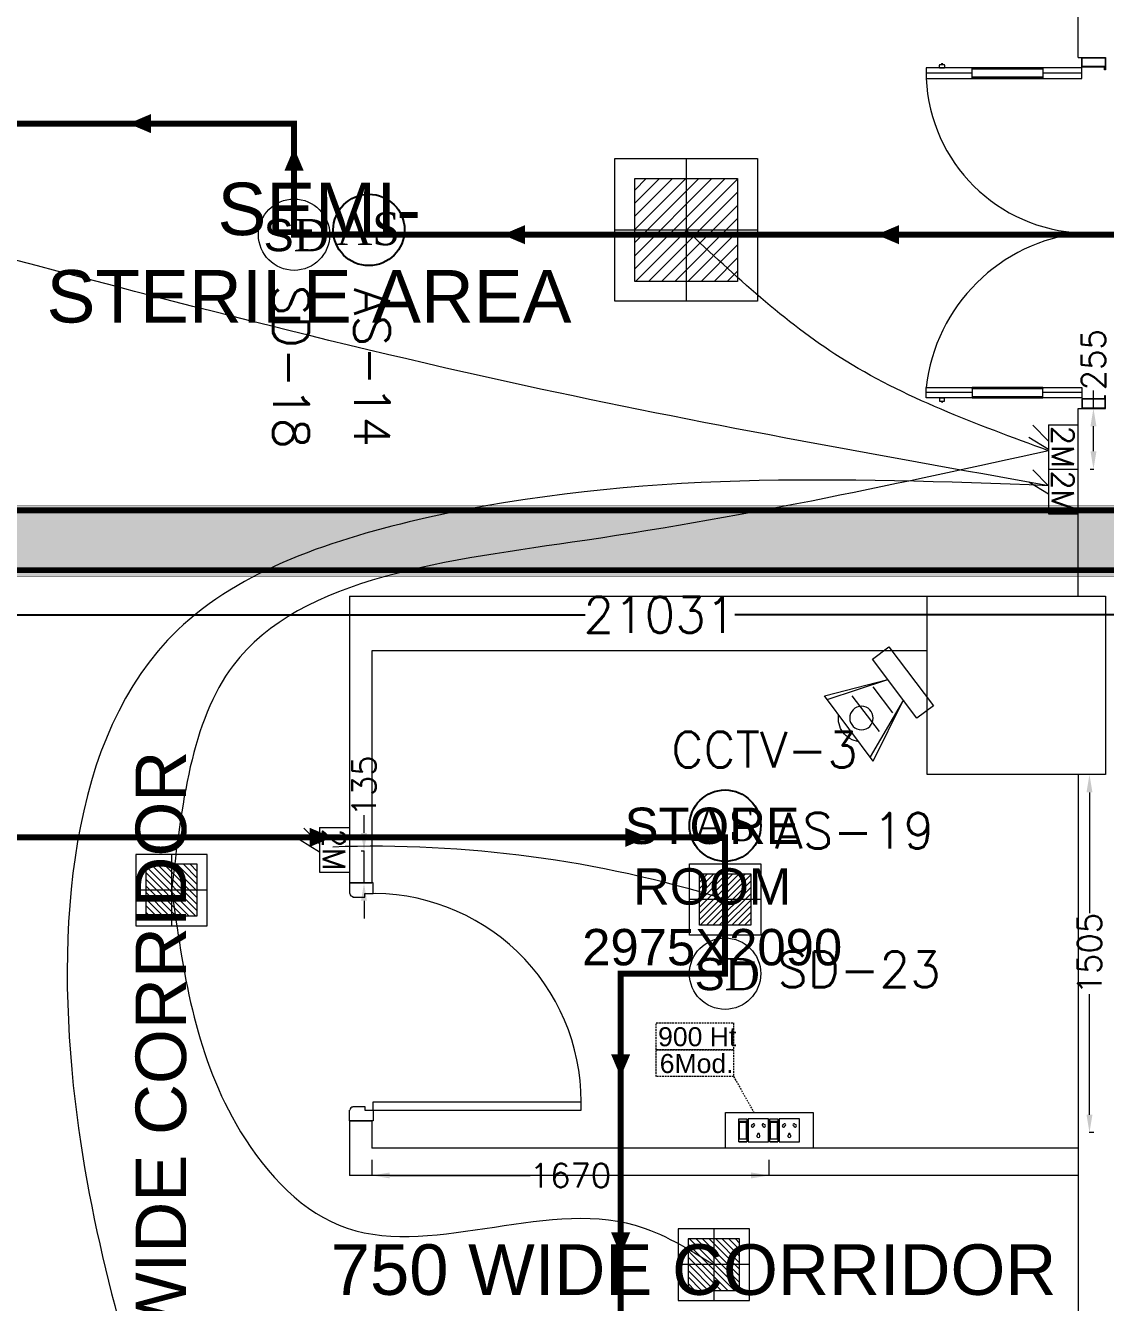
# Model space of a CAD drawing. Extents: x 3505867 to 4040009, y -660366 to -590408.
# Drawn here: x 3523697 to 3528238, y -609247 to -603879 of the extents above; entities that cross this region are included whole.
import ezdxf
from ezdxf.enums import TextEntityAlignment as Align

# ---------------------------------------------------------------- set-up
doc = ezdxf.new("R2010")
doc.units = 0
doc.header["$LTSCALE"] = 6
doc.header["$MEASUREMENT"] = 0
for name, pattern in [('1', [0]), ('CONTINIOUS', [0]), ('CONTINU', [0]), ('DASHED2', [0.375, 0.25, -0.125])]:
    doc.linetypes.add(name, pattern=pattern)
doc.layers.get('0').update_dxf_attribs({"linetype": 'CONTINUOUS', "lineweight": 0})
doc.layers.get('Defpoints').update_dxf_attribs({"linetype": 'CONTINUOUS', "lineweight": 0})
for name, color, linetype, lineweight in [('24W RAW POWER', 1, 'CONTINUOUS', 0), ('24W UPS POWER LIGHT', 5, 'CONTINUOUS', 0), ('COL', 5, 'CONTINUOUS', 0), ('DIM', 7, 'CONTINUOUS', 0), ('DOOR', 44, 'CONTINUOUS', 0), ('Double Leaf Door', 4, 'CONTINUOUS', 0), ('ELE 36W EMERGENCY LIGHT', 5, 'CONTINUOUS', 0), ('ELE- DBS', 1, 'CONTINUOUS', 0), ('ELE-24W EMERGENCY  LED LIGHT', 5, 'CONTINUOUS', 0), ('ELE-24W LED LIGHT', 1, 'CONTINUOUS', 0), ('ELE-2M RAW P.SB', 40, 'CONTINUOUS', 0), ('ELE-2M UPS P.SB', 3, 'CONTINUOUS', 0), ('ELE-36W EMERGENCY  LED LIGHT', 7, 'CONTINUOUS', 0), ('ELE-CABLE TRAY', 31, 'CONTINUOUS', 0), ('ELE-GIEARTHING', 5, 'CONTINUOUS', 0), ('ELE. 2N0S OF 6-16 UPS SOCKETS', 191, 'CONTINUOUS', 0), ('ELE. DB', 1, 'CONTINUOUS', 0), ('FA-ABOVE SMOKE DETECTOR', 6, 'CONTINUOUS', 25), ('FA-BELOW SMOKE DERECTOR', 1, 'CONTINUOUS', 0), ('FA-FIRE TEXT', 7, 'CONTINUOUS', 0), ('LV.CC CEMARA', 66, 'CONTINUOUS', 0), ('TEXT', 5, 'CONTINUOUS', 0), ('WALL', 10, 'CONTINUOUS', 0)]:
    doc.layers.add(name, color=color, linetype=linetype, lineweight=lineweight)
doc.layers.add('CFT_LOOPING', color=7, linetype='1', lineweight=0, true_color=0xd6d600)
doc.layers.add('ELE-LIGHTING WIRING', color=7, linetype='CONTINUOUS', lineweight=0, true_color=0x63d7b6)
doc.layers.add('FA-LOOPING', color=200, linetype='CONTINUOUS')
doc.styles.add('ARIAL', font='arial.ttf')
doc.styles.add('PDF Times New Roman', font='times.ttf')
doc.styles.add('ROMANS', font='romans.shx')
doc.styles.get("Standard").update_dxf_attribs({"font": 'SIMPLEX'})
doc.styles.add('T 1-25', font='segoeui.ttf', dxfattribs={"width": 0.8, "height": 50})
doc.dimstyles.new('AEPL1', dxfattribs={"dimtxt": 100, "dimasz": 75, "dimexe": 1.25, "dimexo": 50, "dimtad": 0, "dimdec": 0, "dimtxsty": 'ROMANS', "dimcen": 2.5, "dimclrd": 7, "dimclre": 7, "dimadec": 0, "dimazin": 0, "dimtfac": 1, "dimtdec": 0, "dimtmove": 0, "dimatfit": 3, "dimfxl": 1, "dimlwd": 0, "dimlwe": 0, "dimarcsym": 0})
doc.dimstyles.new('D 1-25', dxfattribs={"dimtxt": 50, "dimasz": 12.5, "dimexe": 0, "dimexo": 10, "dimgap": 0, "dimtad": 0, "dimdec": 0, "dimzin": 0, "dimdsep": 46, "dimtxsty": 'T 1-25', "dimblk": 'ARCHTICK', "dimcen": 5, "dimclrd": 256, "dimclre": 256, "dimclrt": 256, "dimadec": 0, "dimazin": 0, "dimtfac": 50, "dimtdec": 0, "dimtmove": 1, "dimatfit": 2, "dimfxl": 1, "dimtolj": 1, "dimtzin": 0, "dimarcsym": 0})

# ---------------------------------------------------------------- blocks, each defined once
blk = doc.blocks.new('1800x80')
at = {"layer": 'Double Leaf Door'}
for points in [[(101770.4, -25417.9), (101775.3, -25417.9), (101775.3, -25121.4), (101770.4, -25121.4)], [(101814, -25121.4), (101809.1, -25121.4), (101809.1, -25417.9), (101814, -25417.9)], [(103113.4, -25121.4), (103118.4, -25121.4), (103118.4, -25417.9), (103113.4, -25417.9)], [(103157.1, -25417.9), (103152.1, -25417.9), (103152.1, -25121.4), (103157.1, -25121.4)]]:
    blk.add_hatch(color=6, dxfattribs=at).paths.add_polyline_path(points)
at = {"layer": 'Double Leaf Door', "color": 8}
for p, q in [((101770.4, -25581.8), (101770.4, -24927.6)), ((101770.4, -24927.6), (101814, -24927.6)), ((101792.2, -25121.4), (101792.2, -24927.6)), ((101814, -24927.6), (101814, -25581.8)), ((103157.1, -24927.6), (103113.4, -24927.6)), ((103113.4, -24927.6), (103113.4, -25581.8)), ((103135.3, -25121.4), (103135.3, -24927.6)), ((103157.1, -25581.8), (103157.1, -24927.6)), ((101756, -24985.1), (101756, -25003.1)), ((101770.4, -24983.1), (101758, -24983.1)), ((101758, -25005), (101770.4, -25005)), ((101770.4, -24983.1), (101770.4, -25005)), ((103157.1, -24983.1), (103169.5, -24983.1)), ((103157.1, -24983.1), (103157.1, -25005)), ((103169.5, -25005), (103157.1, -25005)), ((103171.5, -24985.1), (103171.5, -25003.1)), ((101792.2, -25581.8), (101792.2, -25417.9)), ((103135.3, -25581.8), (103135.3, -25417.9)), ((101726.2, -25581.8), (101726.2, -25681.8)), ((101766.4, -25581.8), (101726.2, -25581.8)), ((101728.2, -25583.8), (101728.2, -25679.8)), ((101764.4, -25583.8), (101728.2, -25583.8)), ((101764.4, -25678.9), (101764.4, -25583.8)), ((101766.4, -25676.9), (101766.4, -25581.8)), ((101814, -25581.8), (101770.4, -25581.8)), ((103113.4, -25581.8), (103157.1, -25581.8)), ((103161.1, -25676.9), (103161.1, -25581.8)), ((103161.1, -25581.8), (103201.2, -25581.8)), ((103163, -25678.9), (103163, -25583.8)), ((103163, -25583.8), (103199.3, -25583.8)), ((103199.3, -25583.8), (103199.3, -25679.8)), ((103201.2, -25581.8), (103201.2, -25681.8)), ((101726.2, -25681.8), (101766.4, -25681.8)), ((101728.2, -25679.8), (101766.4, -25679.8)), ((101776.3, -25678.9), (101764.4, -25678.9)), ((101778.3, -25676.9), (101766.4, -25676.9)), ((101766.4, -25679.8), (101776.3, -25679.8)), ((101766.4, -25681.8), (101778.3, -25681.8)), ((101776.3, -25679.8), (101776.3, -25678.9)), ((101778.3, -25681.8), (101778.3, -25676.9)), ((103149.1, -25681.8), (103149.1, -25676.9)), ((103149.1, -25676.9), (103161.1, -25676.9)), ((103161.1, -25681.8), (103149.1, -25681.8)), ((103151.1, -25679.8), (103151.1, -25678.9)), ((103151.1, -25678.9), (103163, -25678.9)), ((103161.1, -25679.8), (103151.1, -25679.8)), ((103199.3, -25679.8), (103161.1, -25679.8)), ((103201.2, -25681.8), (103161.1, -25681.8))]:
    blk.add_line(p, q, dxfattribs=at)
at = {"layer": 'Double Leaf Door', "color": 6}
for p, q in [((101814, -25121.4), (101770.4, -25121.4)), ((101770.4, -25121.4), (101770.4, -25417.9)), ((101775.3, -25417.9), (101775.3, -25121.4)), ((101809.1, -25417.9), (101809.1, -25121.4)), ((101814, -25417.9), (101814, -25121.4)), ((103113.4, -25417.9), (103113.4, -25121.4)), ((103113.4, -25121.4), (103157.1, -25121.4)), ((103118.4, -25417.9), (103118.4, -25121.4)), ((103152.1, -25417.9), (103152.1, -25121.4)), ((103157.1, -25121.4), (103157.1, -25417.9)), ((101770.4, -25417.9), (101814, -25417.9)), ((103157.1, -25417.9), (103113.4, -25417.9))]:
    blk.add_line(p, q, dxfattribs=at)
at = {"layer": 'Double Leaf Door', "color": 6, "ltscale": 100}
for p, q in [((101809.1, -25121.4), (101809.1, -25417.9)), ((103118.4, -25121.4), (103118.4, -25417.9))]:
    blk.add_line(p, q, dxfattribs=at)
at = {"layer": 'Double Leaf Door', "color": 6}
for points in [[(101770.4, -25121.4), (101770.4, -25417.9), (101775.3, -25417.9), (101775.3, -25121.4), (101770.4, -25121.4)], [(101814, -25121.4), (101814, -25417.9), (101809.1, -25417.9), (101809.1, -25121.4), (101814, -25121.4)], [(103113.4, -25121.4), (103113.4, -25417.9), (103118.4, -25417.9), (103118.4, -25121.4), (103113.4, -25121.4)], [(103157.1, -25121.4), (103157.1, -25417.9), (103152.1, -25417.9), (103152.1, -25121.4), (103157.1, -25121.4)]]:
    blk.add_lwpolyline(points, dxfattribs=at)
at = {"layer": 'Double Leaf Door', "ltscale": 5000}
for points in [[(101770.4, -25121.4), (101770.4, -25417.9), (101775.3, -25417.9), (101775.3, -25121.4), (101770.4, -25121.4)], [(103157.1, -25121.4), (103157.1, -25417.9), (103152.1, -25417.9), (103152.1, -25121.4), (103157.1, -25121.4)]]:
    blk.add_lwpolyline(points, dxfattribs=at)
at = {"layer": 'Double Leaf Door', "color": 8}
for centre, radius, start, end in [((101731.8, -25658.9), 736, 6.0142, 83.5863), ((103143.1, -25606.8), 679.9, 92.5046, 177.8949), ((101756, -24994.1), 3.72, 90, 270), ((101758, -24985.1), 1.98, 90, 180), ((101758, -25003.1), 1.98, 180, 270), ((103169.5, -24985.1), 1.98, 0, 90), ((103169.5, -25003.1), 1.98, 270, 0), ((103171.5, -24994.1), 3.72, 270, 90)]:
    blk.add_arc(centre, radius, start, end, dxfattribs=at)
blk = doc.blocks.new('A$C19B8274B')
at = {"layer": 'DOOR'}
for p, q in [((-45, 925), (-80, 925)), ((-80, 50), (-80, 925)), ((-45, 50), (-45, 925)), ((-45, 50), (-80, 50)), ((-955, -50), (-955, -47.5)), ((-940, -35), (-942.5, -35)), ((-60, -35), (-57.5, -35)), ((-45, -50), (-45, -47.5))]:
    blk.add_line(p, q, dxfattribs=at)
for points in [[(-940, 15), (-955, 15), (-955, 50), (-1000, 50), (-1000, -50), (-955, -50)], [(-940, -35), (-940, 15)], [(-60, 15), (-45, 15), (-45, 50), (0, 50), (0, -50), (-45, -50)], [(-60, -35), (-60, 15)]]:
    blk.add_lwpolyline(points, dxfattribs=at)
at = {"layer": 'DOOR', "color": 145}
blk.add_arc((-80, 50), 875, 90, 182.2924, dxfattribs=at)
at = {"layer": 'DOOR'}
for centre, start, end in [((-955, -35), 270, 0), ((-45, -35), 180, 270)]:
    blk.add_arc(centre, 12.5, start, end, dxfattribs=at)
blk = doc.blocks.new('CIVIL IVF')
at = {"layer": 'COL', "color": 8}
blk.add_lwpolyline([(-16305, 7660.2), (-15555, 7660.2), (-15555, 6910.2), (-16305, 6910.2)], close=True, dxfattribs=at)
at = {"layer": 'WALL', "color": 8, "linetype": 'ByBlock'}
for p, q in [((-15670, 9925.2), (-15670, 10700.2)), ((-15670, 7660.2), (-15670, 8450.2)), ((-18735, 7660.2), (-16305, 7660.2)), ((-16305, 7430.2), (-18640, 7430.2)), ((-15670, 6910.2), (-15670, 2955.2)), ((-18735, 6455.2), (-18640, 6455.2)), ((-18735, 5455.2), (-18735, 5225.2)), ((-18735, 5455.2), (-18640, 5455.2)), ((-18640, 5455.2), (-18640, 5340.2)), ((-15670, 5340.2), (-18640, 5340.2)), ((-15670, 5225.2), (-18735, 5225.2))]:
    blk.add_line(p, q, dxfattribs=at)
at = {"layer": 'WALL', "color": 8, "lineweight": 0}
for p, q in [((-15670, 9925.2), (-15555, 9925.2)), ((-15670, 8450.2), (-15555, 8450.2)), ((-18735, 7660.2), (-18735, 6455.2)), ((-18640, 7430.2), (-18640, 6455.2))]:
    blk.add_line(p, q, dxfattribs=at)
at = {"layer": 'DOOR', "color": 8, "linetype": 'Continuous', "rotation": 270}
blk.add_blockref('A$C19B8274B', (-18685, 5455.2), dxfattribs=at)
at = {"layer": 'Double Leaf Door', "color": 8, "rotation": 90}
blk.add_blockref('1800x80', (-41236.8, -93276.1), dxfattribs=at)
at = {"layer": 'DIM', "color": 8, "style": 'ARIAL'}
blk.add_text('1500 WIDE CORRIDOR', height=212.5, rotation=90, dxfattribs=at).set_placement((-19357.7, 5403), align=Align.BOTTOM_CENTER)
blk.add_text('750 WIDE CORRIDOR', height=212.5, dxfattribs=at).set_placement((-17287.7, 4659.4), align=Align.BOTTOM_CENTER)
at = {"layer": 'DIM', "color": 8, "insert": (-17209.4, 6439), "char_height": 153, "width": 1198.956, "attachment_point": 5, "style": 'ARIAL'}
blk.add_mtext('STORE ROOM\\P2975X2090', dxfattribs=at)
at = {"layer": 'WALL', "color": 8, "linetype": 'Continuous', "insert": (-18904.7, 9103.3), "char_height": 220.414, "width": 4941.395, "attachment_point": 5, "style": 'ARIAL'}
blk.add_mtext(' SEMI-\\PSTERILE AREA', dxfattribs=at)
blk = doc.blocks.new('5Y3AQY')
at = {"layer": 'ELE. 2N0S OF 6-16 UPS SOCKETS', "color": 72, "lineweight": 0}
for p, q in [((-311.5, -26.5), (-277.7, -26.5)), ((-311.5, -123.5), (-311.5, -26.5)), ((-311.5, -123.5), (-311.5, -26.5)), ((-308.7, -37), (-280.5, -37)), ((-308.7, -113), (-308.7, -37)), ((-308.7, -40.4), (-280.5, -40.4)), ((-280.5, -37), (-280.5, -113)), ((-277.7, -26.5), (-277.7, -123.5)), ((-272.1, -26.5), (-272.1, -123.5)), ((-187.1, -26.5), (-272.1, -26.5)), ((-187.1, -123.5), (-187.1, -26.5)), ((-181.4, -26.5), (-147.6, -26.5)), ((-181.4, -123.5), (-181.4, -26.5)), ((-181.4, -123.5), (-181.4, -26.5)), ((-178.6, -37), (-150.4, -37)), ((-178.6, -113), (-178.6, -37)), ((-178.6, -40.4), (-150.4, -40.4)), ((-150.4, -37), (-150.4, -113)), ((-147.6, -26.5), (-147.6, -123.5)), ((-57, -26.5), (-142, -26.5)), ((-142, -26.5), (-142, -123.5)), ((-57, -123.5), (-57, -26.5)), ((-311.5, -123.5), (-277.7, -123.5)), ((-277.7, -123.5), (-311.5, -123.5)), ((-280.5, -113), (-308.7, -113)), ((-272.1, -123.5), (-187.1, -123.5)), ((-181.4, -123.5), (-147.6, -123.5)), ((-147.6, -123.5), (-181.4, -123.5)), ((-150.4, -113), (-178.6, -113)), ((-142, -123.5), (-57, -123.5))]:
    blk.add_line(p, q, dxfattribs=at)
blk.add_lwpolyline([(-368.5, 0), (0, 0), (0, -150), (-368.5, -150)], close=True, dxfattribs=at)
for centre, radius, start, end in [((-253.8, -56.1), 5.7, 87.49, 354.7311), ((-249.3, -52.1), 4.6, 284.9049, 157.3162), ((-209.8, -52.1), 4.6, 22.6838, 255.0951), ((-205.3, -56.1), 5.7, 185.2689, 92.51), ((-123.7, -56.1), 5.7, 87.49, 354.7311), ((-119.2, -52.1), 4.6, 284.9049, 157.3162), ((-79.7, -52.1), 4.6, 22.6838, 255.0951), ((-75.2, -56.1), 5.7, 185.2689, 92.51), ((-229.6, -99), 6.62, 127.1584, 52.8416), ((-229.6, -92.3), 4.22, 341.4031, 198.5969), ((-99.5, -99), 6.62, 127.1584, 52.8416), ((-99.5, -92.3), 4.22, 341.4031, 198.5969)]:
    blk.add_arc(centre, radius, start, end, dxfattribs=at)
blk = doc.blocks.new('*D412')
at = {"layer": 'Defpoints', "color": 0, "linetype": 'ByBlock', "transparency": 16777216}
for p in [(15165, 5105), (16834.6, 5105), (16834.6, 4990)]:
    blk.add_point(p, dxfattribs=at)
at = {"layer": 'ELE-CABLE TRAY', "color": 7, "linetype": 'ByBlock', "lineweight": 0, "transparency": 16777216}
for p, q in [((15165, 5055), (15165, 4988.8)), ((16834.6, 5055), (16834.6, 4988.8)), ((15240, 4990), (15830.1, 4990)), ((16759.6, 4990), (16169.5, 4990))]:
    blk.add_line(p, q, dxfattribs=at)
at = {"layer": 'ELE-CABLE TRAY', "color": 7, "linetype": 'ByBlock', "transparency": 16777216}
for points in [[(15240, 5002.5), (15240, 4977.5), (15165, 4990)], [(16759.6, 4977.5), (16759.6, 5002.5), (16834.6, 4990)]]:
    blk.add_solid(points, dxfattribs=at)
at = {"layer": 'ELE-CABLE TRAY', "color": 0, "linetype": 'ByBlock', "transparency": 16777216, "insert": (15999.8, 4990), "char_height": 100, "attachment_point": 5, "style": 'ROMANS'}
blk.add_mtext('1670', dxfattribs=at)
blk = doc.blocks.new('24w led emeregency')
at = {"layer": 'ELE-24W EMERGENCY  LED LIGHT'}
h = blk.add_hatch(dxfattribs=at)
h.set_pattern_fill('ANSI31', scale=166.67, style=0)
h.paths.add_polyline_path([(-115.4, -115.4), (-115.4, 115.4), (115.4, 115.4), (115.4, -115.4)])
at = {"layer": 'ELE-24W EMERGENCY  LED LIGHT', "color": 5}
for p, q in [((0, 160), (0, -160)), ((-160, 0), (160, 0))]:
    blk.add_line(p, q, dxfattribs=at)
for points in [[(-160, -160), (-160, 160), (160, 160), (160, -160)], [(-115.4, -115.4), (-115.4, 115.4), (115.4, 115.4), (115.4, -115.4)]]:
    blk.add_lwpolyline(points, close=True, dxfattribs=at)
blk = doc.blocks.new('ELE.EMERGENCY 40W LED LIGHT')
at = {"layer": 'ELE-36W EMERGENCY  LED LIGHT'}
h = blk.add_hatch(dxfattribs=at)
h.set_pattern_fill('ANSI31', color=5, scale=300, style=0)
h.paths.add_polyline_path([(-207.7, -207.7), (-207.7, 207.7), (207.7, 207.7), (207.7, -207.7)])
for p, q in [((0, 288), (0, -288)), ((-288, 0), (288, 0))]:
    blk.add_line(p, q, dxfattribs=at)
for points in [[(-288, -288), (-288, 288), (288, 288), (288, -288)], [(-207.7, -207.7), (-207.7, 207.7), (207.7, 207.7), (207.7, -207.7)]]:
    blk.add_lwpolyline(points, close=True, dxfattribs=at)
blk = doc.blocks.new('2M SB')
at = {"layer": 'ELE-2M RAW P.SB'}
for p, q in [((-133.8, 160), (-69.3, 265.2)), ((-88.2, 160), (-3.4, 244.9)), ((-240, 160), (-240, 0)), ((0, 160), (-240, 160)), ((0, 160), (0, 0))]:
    blk.add_line(p, q, dxfattribs=at)
blk.add_text('2M', height=120, rotation=180, dxfattribs=at).set_placement((-6, 143))
blk = doc.blocks.new('2M UPS SB')
at = {"layer": 'ELE-2M UPS P.SB', "color": 3}
for p, q in [((-133.8, 160), (-69.3, 265.2)), ((-88.2, 160), (-3.4, 244.9)), ((-240, 160), (-240, 0)), ((0, 160), (-240, 160)), ((0, 160), (0, 0))]:
    blk.add_line(p, q, dxfattribs=at)
blk.add_text('2M', height=120, rotation=180, dxfattribs=at).set_placement((-6, 143))
blk = doc.blocks.new('24w led light')
at = {"layer": 'ELE-24W LED LIGHT', "color": 1, "lineweight": 0}
for p, q in [((159, 159), (-160, 159)), ((-160, 159), (-160, -160)), ((114.5, 114.5), (-115.5, 114.5)), ((-115.5, 114.5), (-115.5, -115.5)), ((114.5, -91.7), (-91.7, 114.5)), ((114.5, -63.5), (-63.5, 114.5)), ((114.5, -35.3), (-35.3, 114.5)), ((114.5, -7.1), (-7.1, 114.5)), ((-0.5, -160), (-0.5, 159)), ((114.5, 21.1), (21.1, 114.5)), ((114.5, 49.3), (49.3, 114.5)), ((114.5, 77.5), (77.5, 114.5)), ((114.5, 105.7), (105.7, 114.5)), ((114.5, -115.5), (114.5, 114.5)), ((159, -160), (159, 159)), ((110.2, -115.5), (-115.5, 110.2)), ((82, -115.5), (-115.5, 82)), ((53.8, -115.5), (-115.5, 53.8)), ((25.6, -115.5), (-115.5, 25.6)), ((-160, -0.5), (159, -0.5)), ((-2.6, -115.5), (-115.5, -2.6)), ((-30.8, -115.5), (-115.5, -30.8)), ((-59, -115.5), (-115.5, -59)), ((-87.2, -115.5), (-115.5, -87.2)), ((-160, -160), (159, -160)), ((-115.4, -115.5), (-115.5, -115.4)), ((-115.5, -115.5), (114.5, -115.5))]:
    blk.add_line(p, q, dxfattribs=at)
blk = doc.blocks.new('*D519')
at = {"layer": 'Defpoints', "color": 0, "linetype": 'ByBlock', "transparency": 16777216}
for p in [(-9410, 8450.2), (-9346, 8450.2), (-9410, 8195)]:
    blk.add_point(p, dxfattribs=at)
at = {"layer": 'ELE-CABLE TRAY', "color": 7, "linetype": 'ByBlock', "lineweight": 0, "transparency": 16777216}
for p, q in [((-9346, 8450.2), (-9346, 8525.2)), ((-9360, 8450.2), (-9344.8, 8450.2)), ((-9346, 8270), (-9346, 8375.2)), ((-9360, 8195), (-9344.8, 8195))]:
    blk.add_line(p, q, dxfattribs=at)
at = {"layer": 'ELE-CABLE TRAY', "color": 7, "linetype": 'ByBlock', "transparency": 16777216}
for points in [[(-9333.5, 8375.2), (-9358.5, 8375.2), (-9346, 8450.2)], [(-9358.5, 8270), (-9333.5, 8270), (-9346, 8195)]]:
    blk.add_solid(points, dxfattribs=at)
at = {"layer": 'ELE-CABLE TRAY', "color": 0, "linetype": 'ByBlock', "transparency": 16777216, "insert": (-9346, 8654.4), "char_height": 100, "attachment_point": 5, "rotation": 90, "style": 'ROMANS'}
blk.add_mtext('255', dxfattribs=at)
blk = doc.blocks.new('*D535')
at = {"layer": 'Defpoints', "color": 0, "linetype": 'ByBlock', "transparency": 16777216}
for p in [(-12475, 6590.2), (-12413.4, 6590.2), (-12475, 6455.2)]:
    blk.add_point(p, dxfattribs=at)
at = {"layer": 'ELE-CABLE TRAY', "color": 7, "linetype": 'ByBlock', "lineweight": 0, "transparency": 16777216}
for p, q in [((-12413.4, 6665.2), (-12413.4, 6740.2)), ((-12425, 6590.2), (-12412.1, 6590.2)), ((-12413.4, 6455.2), (-12413.4, 6590.2)), ((-12425, 6455.2), (-12412.1, 6455.2)), ((-12413.4, 6380.2), (-12413.4, 6305.2))]:
    blk.add_line(p, q, dxfattribs=at)
at = {"layer": 'ELE-CABLE TRAY', "color": 7, "linetype": 'ByBlock', "transparency": 16777216}
for points in [[(-12425.9, 6665.2), (-12400.9, 6665.2), (-12413.4, 6590.2)], [(-12400.9, 6380.2), (-12425.9, 6380.2), (-12413.4, 6455.2)]]:
    blk.add_solid(points, dxfattribs=at)
at = {"layer": 'ELE-CABLE TRAY', "color": 0, "linetype": 'ByBlock', "transparency": 16777216, "insert": (-12413.4, 6862.2), "char_height": 100, "attachment_point": 5, "rotation": 90, "style": 'ROMANS'}
blk.add_mtext('135', dxfattribs=at)
blk = doc.blocks.new('*D253')
at = {"layer": 'Defpoints', "color": 0, "linetype": 'ByBlock', "transparency": 16777216}
for p in [(-21684.4, 7760.5), (-653.7, 7760.5), (-21684.4, 7582.1)]:
    blk.add_point(p, dxfattribs=at)
at = {"layer": 'ELE-CABLE TRAY', "color": 7, "linetype": 'CONTINIOUS', "lineweight": -2, "transparency": 16777216}
for p, q in [((-21684.4, 7750.5), (-21684.4, 7582.1)), ((-653.7, 7750.5), (-653.7, 7582.1)), ((-21584.4, 7582.1), (-11483.3, 7582.1)), ((-753.7, 7582.1), (-10854.7, 7582.1))]:
    blk.add_line(p, q, dxfattribs=at)
at = {"layer": 'ELE-CABLE TRAY', "color": 7, "linetype": 'ByBlock', "transparency": 16777216}
for points in [[(-21584.4, 7598.7), (-21584.4, 7565.4), (-21684.4, 7582.1)], [(-753.7, 7565.4), (-753.7, 7598.7), (-653.7, 7582.1)]]:
    blk.add_solid(points, dxfattribs=at)
at = {"layer": 'ELE-CABLE TRAY', "color": 7, "linetype": 'ByBlock', "transparency": 16777216, "insert": (-11169, 7582.1), "char_height": 150, "attachment_point": 5, "style": 'ROMANS'}
blk.add_mtext('\\A1;21031', dxfattribs=at)
blk = doc.blocks.new('CC CEMARA')
at = {"layer": 'LV.CC CEMARA', "linetype": 'ByBlock'}
for p, q in [((46.7, -104.5), (105.3, -34.9)), ((239.6, -66.6), (64.7, -12.2)), ((232.1, -75.7), (64.7, -12.2)), ((94.5, -242.4), (18.6, -67.1)), ((18.6, -67.1), (104.2, -230.6)), ((81.3, -159.1), (162.8, -62.4)), ((94.5, -242.4), (239.6, -66.6))]:
    blk.add_line(p, q, dxfattribs=at)
blk.add_lwpolyline([(110.8, 42.8), (66.4, 79.7), (-66.4, -79.7), (-22, -116.7)], close=True, dxfattribs=at)
blk.add_circle((133.5, -123.5), 32.9, dxfattribs=at)
blk.add_arc((131.6, -123.6), 66.7, 275.3702, 5.5412, dxfattribs=at)
blk = doc.blocks.new('*D307')
at = {"layer": 'Defpoints', "color": 0, "linetype": 'ByBlock', "transparency": 16777216}
for p in [(-9362.8, 6910.2), (-9295, 6910.2), (-9295, 5405.2)]:
    blk.add_point(p, dxfattribs=at)
at = {"layer": 'ELE-CABLE TRAY', "color": 7, "linetype": 'ByBlock', "lineweight": 0, "transparency": 16777216}
for p, q in [((-9345, 6910.2), (-9364.1, 6910.2)), ((-9362.8, 6835.2), (-9362.8, 6327.4)), ((-9362.8, 5480.2), (-9362.8, 5988)), ((-9345, 5405.2), (-9364.1, 5405.2))]:
    blk.add_line(p, q, dxfattribs=at)
at = {"layer": 'ELE-CABLE TRAY', "color": 7, "linetype": 'ByBlock', "transparency": 16777216}
for points in [[(-9350.3, 6835.2), (-9375.3, 6835.2), (-9362.8, 6910.2)], [(-9375.3, 5480.2), (-9350.3, 5480.2), (-9362.8, 5405.2)]]:
    blk.add_solid(points, dxfattribs=at)
at = {"layer": 'ELE-CABLE TRAY', "color": 0, "linetype": 'ByBlock', "transparency": 16777216, "insert": (-9362.8, 6157.7), "char_height": 100, "attachment_point": 5, "rotation": 90, "style": 'ROMANS'}
blk.add_mtext('1505', dxfattribs=at)
blk = doc.blocks.new('SMOKE DETECTOR')
at = {"layer": 'FA-BELOW SMOKE DERECTOR', "color": 7}
blk.add_circle((931028.7, -118293.9), 166, dxfattribs=at)
at = {"layer": 'FA-BELOW SMOKE DERECTOR', "insert": (930887.1, -118373), "char_height": 150, "attachment_point": 7, "style": 'PDF Times New Roman'}
blk.add_mtext('{\\fArial|b0|i0|c0|p34;S}D', dxfattribs=at)
blk = doc.blocks.new('above smoke detector')
at = {"layer": 'FA-ABOVE SMOKE DETECTOR', "color": 7}
blk.add_circle((0, 0), 300, dxfattribs=at)
at = {"layer": 'FA-ABOVE SMOKE DETECTOR', "color": 53, "style": 'PDF Times New Roman'}
blk.add_text('AS', height=277.4, dxfattribs=at).set_placement((-274, -128))
blk = doc.blocks.new('DSFREWR')
at = {"layer": 'FA-LOOPING', "linetype": 'ByBlock', "const_width": 25}
for points in [[(-17185, 11719.1), (-8068.5, 11719.1), (-8068.5, 12935.7), (-7757.8, 12935.7), (-7757.8, 11799.6), (-3846.8, 11799.6), (-3846.8, 9180.2), (-12707.5, 9180.2), (-12707.5, 9647.3), (-18975, 9647.3)], [(-15870.4, 6646.5), (-10895, 6646.5), (-10895, 6073.5), (-11334.2, 6073.5), (-11334.2, 3680.2), (-9806.8, 3680.2), (-9806.8, 4285.6), (-1870.8, 4285.6)]]:
    blk.add_lwpolyline(points, dxfattribs=at)
at = {"layer": 'FA-LOOPING', "color": 200, "linetype": 'CONTINU'}
for points in [[(-13309.1, 9647.3, 80.4, 0, 0), (-13403.9, 9647.3, 0, 0, 0)], [(-12707.5, 9450, 80.4, 0, 0), (-12707.5, 9544.8, 0, 0, 0)], [(-11736.5, 9180.2, 80.4, 0, 0), (-11831.3, 9180.2, 0, 0, 0)], [(-10163.8, 9180.2, 80.4, 0, 0), (-10258.7, 9180.2, 0, 0, 0)], [(-12641.7, 6646.5, 80.4, 0, 0), (-12546.8, 6646.5, 0, 0, 0)], [(-11314.8, 6646.5, 80.4, 0, 0), (-11220, 6646.5, 0, 0, 0)], [(-11334.2, 5734.4, 80.4, 0, 0), (-11334.2, 5639.5, 0, 0, 0)], [(-11334.2, 4985.5, 80.4, 0, 0), (-11334.2, 4890.6, 0, 0, 0)]]:
    blk.add_lwpolyline(points, format="xyseb", dxfattribs=at)
at = {"layer": 'FA-ABOVE SMOKE DETECTOR', "xscale": 0.4999999999993358, "yscale": 0.4999999999993358, "zscale": 0.4999999999993358}
for p in [(-12392.9, 9200.2), (-10895, 6695.7)]:
    blk.add_blockref('above smoke detector', p, dxfattribs=at)
at = {"layer": 'FA-BELOW SMOKE DERECTOR', "color": 6, "xscale": 0.9035551315104862, "yscale": 0.9035551315104862, "zscale": 0.9035551315104862}
for p in [(-853943.2, 116065.2), (-852130.8, 112958.6)]:
    blk.add_blockref('SMOKE DETECTOR', p, dxfattribs=at)
at = {"layer": 'FA-FIRE TEXT', "color": 200, "linetype": 'CONTINU', "char_height": 150, "width": 349.838, "attachment_point": 1, "rotation": 270, "style": 'ROMANS'}
for s, insert in [('{\\C256;SD-18}', (-12644.7, 8968.7)), ('{\\C256;AS-14}', (-12304.8, 8956.6, 0))]:
    blk.add_mtext(s, dxfattribs=dict(at, insert=insert))
at = {"layer": 'FA-FIRE TEXT', "color": 200, "linetype": 'CONTINU', "char_height": 150, "width": 349.838, "attachment_point": 1, "style": 'ROMANS'}
for s, insert in [('{\\C256;AS-19}', (-10684.8, 6749.2)), ('{\\C256;SD-23}', (-10676.4, 6166.6))]:
    blk.add_mtext(s, dxfattribs=dict(at, insert=insert))
blk = doc.blocks.new('SFDS')
at = {"layer": 'CFT_LOOPING', "color": 7, "linetype": 'DASHED2', "ltscale": 5}
blk.add_line((16685.5, 5406.2), (16771, 5255), dxfattribs=at)
for points in [[(16360.6, 5631.2), (16685.5, 5631.2), (16685.5, 5518.7), (16360.6, 5518.7)], [(16360.6, 5518.7), (16685.5, 5518.7), (16685.5, 5406.2), (16360.6, 5406.2)]]:
    blk.add_lwpolyline(points, close=True, dxfattribs=at)
at = {"layer": 'ELE. 2N0S OF 6-16 UPS SOCKETS', "color": 3, "linetype": 'ByBlock', "rotation": 359.9999999999999}
blk.add_blockref('5Y3AQY', (17019.7, 5255), dxfattribs=at)
at = {"layer": 'TEXT', "color": 7, "char_height": 80, "attachment_point": 1}
for s, insert, width in [('\\A1;{\\fArial|b0|i0|c0|p34;900 Ht\\P}', (16368.1, 5613.2), 8957.987), ('\\A1;{\\fArial|b0|i0|c0|p34;6Mod.\\P}', (16375.1, 5500.7), 352.575)]:
    blk.add_mtext(s, dxfattribs=dict(at, insert=insert, width=width))
at = {"layer": 'ELE-CABLE TRAY', "color": 0, "linetype": 'ByBlock'}
dim = blk.add_linear_dim(base=(16834.6, 4990), p1=(15165, 5105), p2=(16834.6, 5105), dimstyle='AEPL1', dxfattribs=at)
dim.commit()
dim.dimension.update_dxf_attribs({"geometry": '*D412', "text_midpoint": (15999.8, 4990)})
blk = doc.blocks.new('WETRWER')
at = {"layer": 'ELE-LIGHTING WIRING', "linetype": 'ByBlock'}
blk.add_arc((-12369.9, 1629.1), 4979.9, 72.7775, 92.0158, dxfattribs=at)
for points in [[(-9535, 8125.1), (-11739.8, 8546.2), (-14356.2, 9200.2)], [(-9535, 8125.1), (-12150.2, 7989.6), (-13196.8, 7518.5), (-13628.2, 5535.9), (-13223, 3875.6)], [(-8222.2, 7460.2, 0), (-8949.4, 3839.3, 0), (-7340.3, 3154.6, 0)]]:
    blk.add_spline(points, degree=3, dxfattribs=at)
at = {"layer": 'ELE-LIGHTING WIRING', "color": 254, "linetype": 'ByBlock'}
for points in [[(-9535, 8272.1), (-10411, 8664.1), (-11058.7, 9200.2)], [(-9535, 8272.1), (-11484.6, 7894.9), (-12963.6, 7369.6), (-13222.5, 6425.2)], [(-13222.5, 6425.2), (-12952.2, 5443.1), (-12518.3, 5016.2), (-11273.7, 5016.2), (-10942.5, 4850.2)]]:
    blk.add_spline(points, degree=3, dxfattribs=at)
at = {"layer": '24W RAW POWER', "lineweight": 9, "xscale": -0.9404388715045132, "yscale": 0.9404388715045132, "zscale": 0.9404388715045132}
blk.add_blockref('24w led light', (-10895.5, 6385.6), dxfattribs=at)
at = {"layer": '24W UPS POWER LIGHT', "lineweight": 9, "xscale": -0.9375000000222322, "yscale": 0.9375000000222322, "zscale": 0.9375000000222322}
for p in [(-13222.5, 6425.2), (-10942.5, 4850.2)]:
    blk.add_blockref('24w led emeregency', p, dxfattribs=at)
at = {"layer": 'ELE 36W EMERGENCY LIGHT', "xscale": 1.041666666677768, "yscale": 1.041666666677768, "zscale": 1.041666666677768}
blk.add_blockref('ELE.EMERGENCY 40W LED LIGHT', (-11058.7, 9200.2), dxfattribs=at)
at = {"layer": 'ELE-2M RAW P.SB', "color": 6, "xscale": 0.7812500000005363, "yscale": 0.7812500000005363, "zscale": 0.7812500000005363, "rotation": 89.99999999999979}
for p in [(-9410, 8194), (-12475, 6688.3)]:
    blk.add_blockref('2M SB', p, dxfattribs=at)
at = {"layer": 'ELE-2M UPS P.SB', "color": 6, "xscale": 0.7812500000005363, "yscale": 0.7812500000005363, "zscale": 0.7812500000005363, "rotation": 89.9999999999999}
blk.add_blockref('2M UPS SB', (-9410, 8381.5), dxfattribs=at)
at = {"layer": 'ELE-CABLE TRAY', "color": 0, "linetype": 'ByBlock'}
for base, p1, p2, picture, middle in [((-9346, 8450.2), (-9410, 8195), (-9410, 8450.2), '*D519', (-9346, 8654.4)), ((-12413.4, 6590.2), (-12475, 6455.2), (-12475, 6590.2), '*D535', (-12413.4, 6862.2))]:
    dim = blk.add_linear_dim(base=base, p1=p1, p2=p2, angle=90, dimstyle='AEPL1', dxfattribs=at)
    dim.commit()
    dim.dimension.update_dxf_attribs({"geometry": picture, "text_midpoint": middle})
blk = doc.blocks.new('FSFWERWER')
at = {"layer": 'ELE-CABLE TRAY', "linetype": 'ByBlock'}
h = blk.add_hatch(dxfattribs=at)
h.set_pattern_fill('HONEY', color=256, scale=400.785606)
h.set_pattern_definition([(0, (-41555.127, -26968.577), (75.1473, 43.386315), [50.0982, -100.1964]), (120, (-41555.127, -26968.577), (-75.1473, 43.386315), [50.0982, -100.1964]), (60, (-41555.127, -26968.577), (3e-14, 86.77263), [-100.1964, 50.0982])])
h.paths.add_polyline_path([(-653.7, 8041.8), (-21684.4, 8041.8), (-21684.4, 7741.8), (-653.7, 7741.8)])
at = {"layer": 'ELE-CABLE TRAY', "linetype": 'ByBlock', "const_width": 1.86, "elevation": 0}
blk.add_lwpolyline([(-653.7, 8041.8), (-21684.4, 8041.8), (-21684.4, 7741.8), (-653.7, 7741.8)], close=True, dxfattribs=at)
at = {"layer": 'ELE-GIEARTHING', "color": 26, "linetype": 'ByBlock', "const_width": 25, "elevation": 0}
blk.add_lwpolyline([(-616.2, 8021), (-21661.3, 8021), (-21661.3, 7769.8), (-616.2, 7769.8)], dxfattribs=at)
at = {"layer": 'ELE-CABLE TRAY', "linetype": 'ByBlock'}
dim = blk.add_linear_dim(base=(-21684.4, 7582.1), p1=(-653.7, 7760.5), p2=(-21684.4, 7760.5), dimstyle='D 1-25', override={"dimtxt": 150, "dimasz": 100, "dimtxsty": 'ROMANS', "dimclrd": 7, "dimclre": 7, "dimclrt": 7}, dxfattribs=at)
dim.commit()
dim.dimension.update_dxf_attribs({"geometry": '*D253', "text_midpoint": (-11169, 7582.1)})
blk = doc.blocks.new('WETREW')
at = {"layer": 'LV.CC CEMARA', "xscale": -1.500000000000001, "yscale": 1.5, "zscale": 1.5, "rotation": 357.2623958888427}
blk.add_blockref('CC CEMARA', (-10112.8, 7323.6), dxfattribs=at)
at = {"layer": 'FA-FIRE TEXT', "color": 200, "linetype": 'CONTINU', "insert": (-11121, 7090.3), "char_height": 150, "width": 349.838, "attachment_point": 1, "style": 'ROMANS'}
blk.add_mtext('{\\C256;CCTV-3\\P}', dxfattribs=at)
at = {"layer": 'ELE-CABLE TRAY', "color": 0, "linetype": 'ByBlock'}
dim = blk.add_linear_dim(base=(-9362.8, 6910.2), p1=(-9295, 5405.2), p2=(-9295, 6910.2), angle=90, dimstyle='AEPL1', dxfattribs=at)
dim.commit()
dim.dimension.update_dxf_attribs({"geometry": '*D307', "text_midpoint": (-9362.8, 6157.7)})

msp = doc.modelspace()

# ---------------------------------------------------------------- block references
at = {"linetype": 'ByBlock'}
msp.add_blockref('CIVIL IVF', (3543794, -613938.4), dxfattribs=at)
at = {"layer": 'ELE- DBS', "color": 0, "linetype": 'ByBlock'}
msp.add_blockref('SFDS', (3509989, -613703.2), dxfattribs=at)
at = {"layer": 'ELE. DB', "color": 0, "linetype": 'ByBlock'}
msp.add_blockref('WETRWER', (3537534, -613938.4), dxfattribs=at)
at = {"layer": 'FA-LOOPING', "linetype": 'ByBlock'}
msp.add_blockref('FSFWERWER', (3537534, -613938.4), dxfattribs=at)
at = {"layer": 'FA-LOOPING', "color": 0, "linetype": 'ByBlock'}
msp.add_blockref('DSFREWR', (3537534, -613938.4), dxfattribs=at)
at = {"layer": 'LV.CC CEMARA', "color": 0, "linetype": 'ByBlock'}
msp.add_blockref('WETREW', (3537534, -613938.4), dxfattribs=at)

doc.saveas('drawing.dxf')
